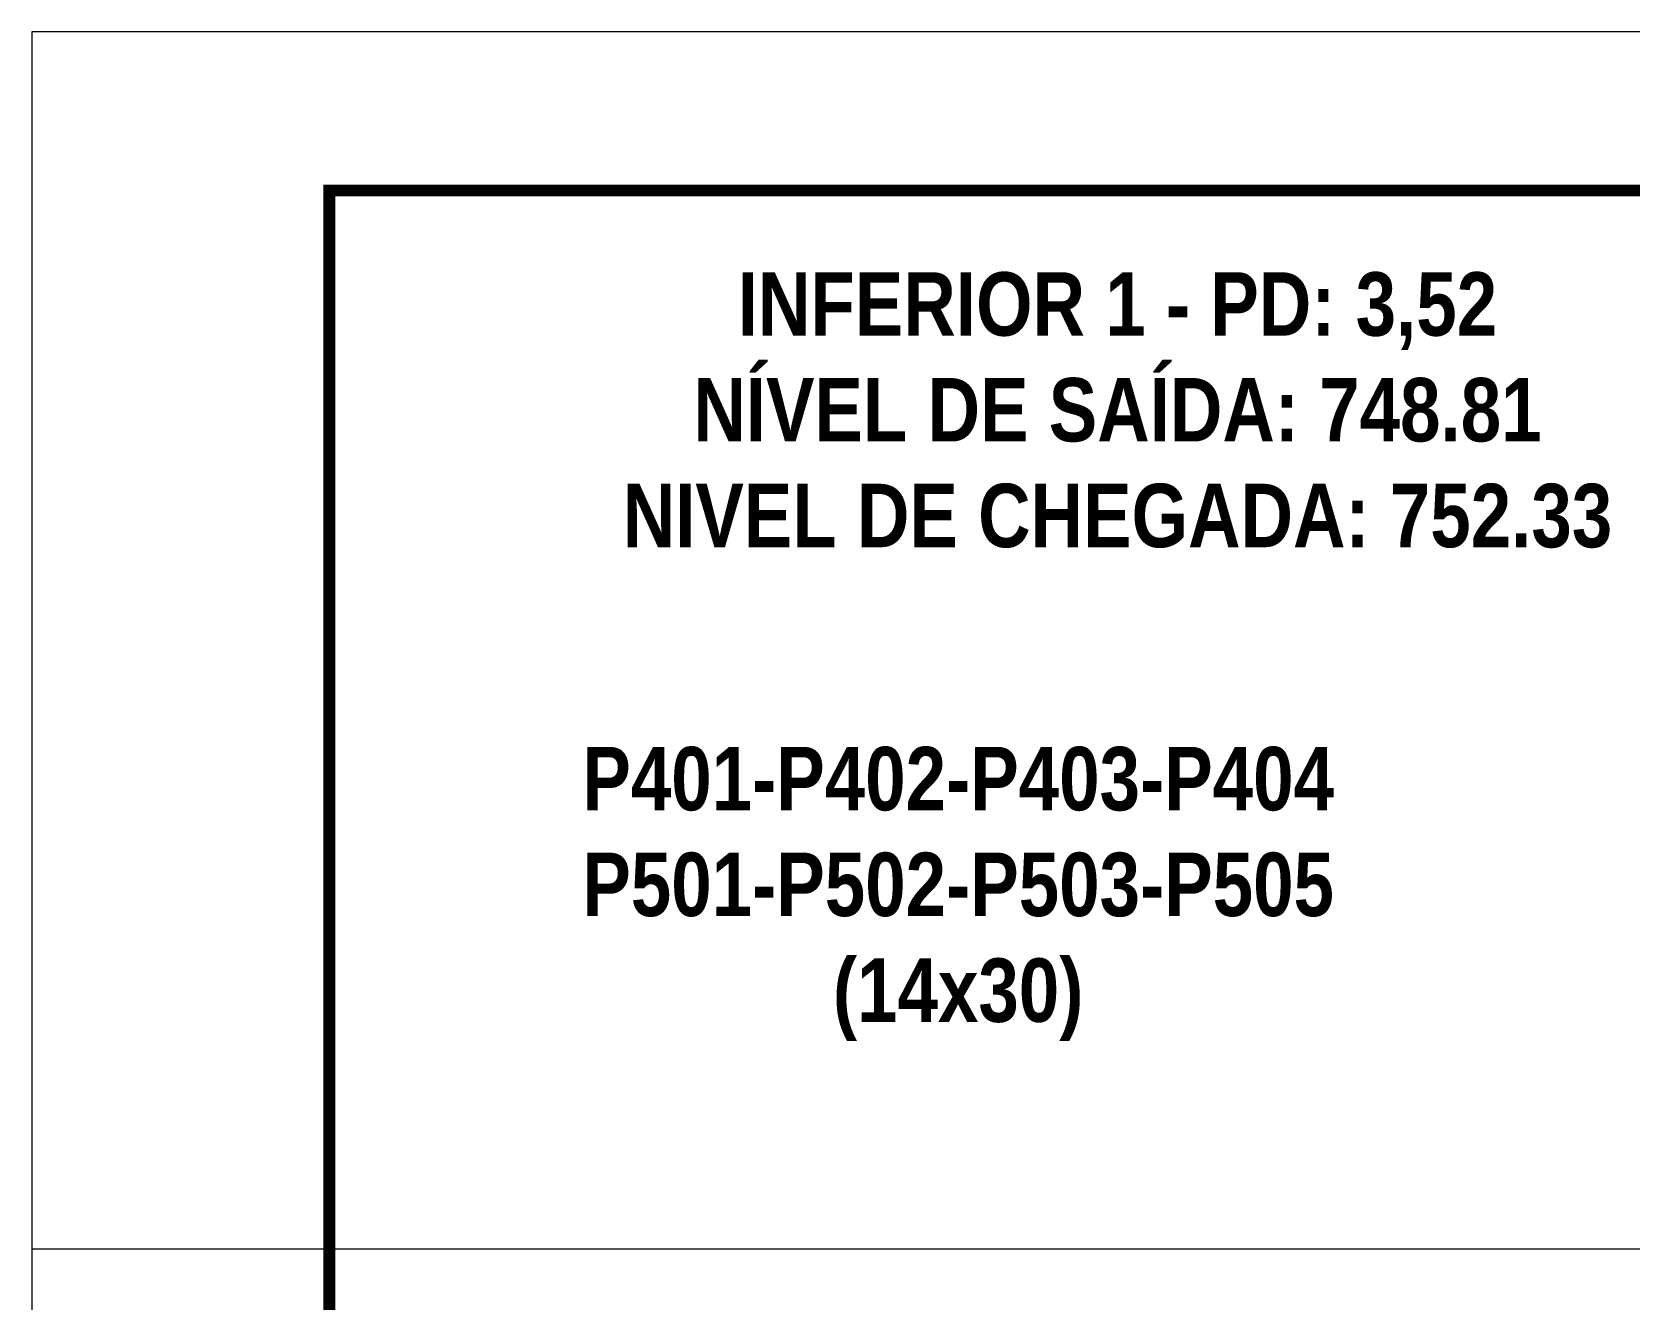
# Model space of a CAD drawing. Extents: x 2282 to 12463, y 760 to 16806.
# Drawn here: x 4483.4 to 4886, y 12975.9 to 13295.4 of the extents above; entities that cross this region are included whole.
import ezdxf

# ---------------------------------------------------------------- set-up
doc = ezdxf.new("R2010")
doc.units = 0
doc.linetypes.add('DASHED', pattern=[0.75, 0.5, -0.25])
for name, color, linetype, lineweight in [('CARIMBO', 255, 'Continuous', 9), ('Folhas', 255, 'Continuous', 9), ('SARRAFO DE PRESSAO', 251, 'DASHED', 9)]:
    doc.layers.add(name, color=color, linetype=linetype, lineweight=lineweight)
doc.layers.add('NOMENCLATURA', color=7, linetype='Continuous')
doc.styles.add('ROMANC', font='techb___.ttf', dxfattribs={"height": 2.5})

# ---------------------------------------------------------------- blocks, each defined once
blk = doc.blocks.new('9999999999')
at = {"layer": 'Folhas'}
blk.add_lwpolyline([(98138.98, 34190.21), (99623.98, 34190.21), (99623.98, 35240.21), (98138.98, 35240.21)], close=True, dxfattribs=at)
at = {"layer": 'Folhas', "color": 30, "const_width": 3}
blk.add_lwpolyline([(98213.98, 34230.21), (99583.98, 34230.21), (99583.98, 35200.21), (98213.98, 35200.21)], close=True, dxfattribs=at)

msp = doc.modelspace()

# ---------------------------------------------------------------- linework, layer by layer
at = {"layer": 'CARIMBO', "color": 3}
msp.add_line((4483.39, 12988.5), (9611.68, 12988.5), dxfattribs=at)

# ---------------------------------------------------------------- block references
at = {"layer": 'SARRAFO DE PRESSAO', "color": 6, "linetype": 'ByBlock'}
msp.add_blockref('9999999999', (-93655.59, -21944.79), dxfattribs=at)

# ---------------------------------------------------------------- texts
at = {"layer": 'NOMENCLATURA', "color": 2, "insert": (4757.06, 13261.48), "char_height": 16, "attachment_point": 2, "style": 'ROMANC'}
msp.add_mtext_dynamic_manual_height_columns('\\PINFERIOR 1 - PD: 3,52\\PNÍVEL DE SAÍDA: 748.81\\PNIVEL DE CHEGADA: 752.33', width=300.2766, gutter_width=1, heights=[-101.38], dxfattribs=at)
at = {"layer": 'NOMENCLATURA', "insert": (4716.9, 13115.11), "char_height": 16, "attachment_point": 2, "style": 'ROMANC'}
msp.add_mtext_dynamic_manual_height_columns('P401-P402-P403-P404\\PP501-P502-P503-P505\\P(14x30)', width=398.9746, gutter_width=1, heights=[-73.26], dxfattribs=at)

doc.saveas('drawing.dxf')
